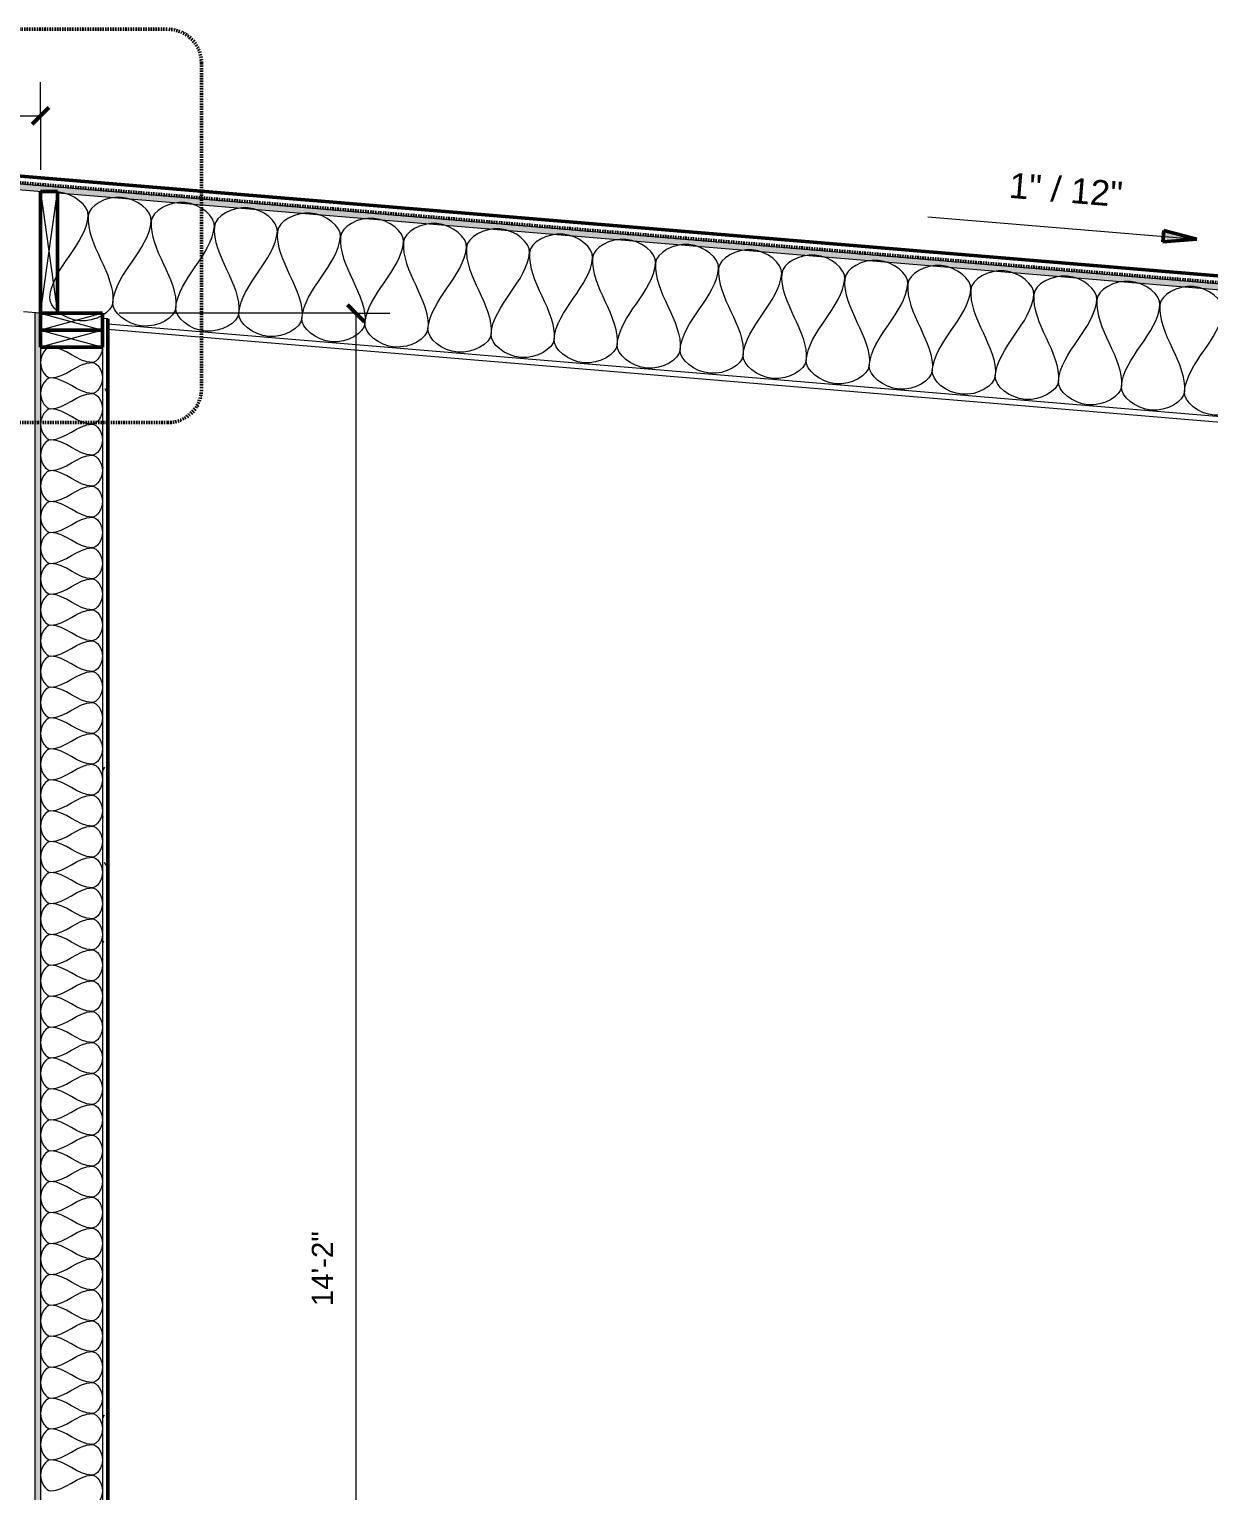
# Model space of a CAD drawing. Header units: inches. Extents: x 563 to 1007, y -36 to 204.
# Drawn here: x 718.3 to 823.1, y 65.2 to 195.3 of the extents above; entities that cross this region are included whole.
import ezdxf

# ---------------------------------------------------------------- set-up
doc = ezdxf.new("R2010")
doc.units = ezdxf.units.IN
doc.header["$MEASUREMENT"] = 0
doc.linetypes.add('Hidden 1_8_', pattern=[0.1875, 0.125, -0.0625])
for name, color, linetype, lineweight in [('A-ANNO-DIMS', 211, 'Continuous', 13), ('A-ANNO-DIMS-24', 211, 'Continuous', 13), ('A-DETL', 90, 'Continuous', 13), ('A-DETL-GENF', 92, 'Continuous', 18), ('A-ROOF', 132, 'Continuous', 18), ('A-WALL', 113, 'Continuous', 18), ('A-WALL-PATT', 111, 'Continuous', 50), ('G-ANNO-DIMS', 111, 'Continuous', 13)]:
    doc.layers.add(name, color=color, linetype=linetype, lineweight=lineweight)
doc.styles.add('Arial', font='arial.ttf', dxfattribs={"height": 1.875})
doc.styles.add('Arial_1', font='arial.ttf', dxfattribs={"height": 2.25})
doc.dimstyles.new('Linear_w__Centerline', dxfattribs={"dimscale": 12, "dimtxt": 1.912986, "dimasz": 0.125, "dimexe": 0.25, "dimexo": 0.125, "dimgap": 0.125, "dimtad": 1, "dimdec": 4, "dimrnd": 0.0625, "dimzin": 3, "dimdsep": 46, "dimlunit": 4, "dimtxsty": 'Arial', "dimblk1": 'OBLIQUE', "dimblk2": 'OBLIQUE', "dimsah": 1, "dimcen": 0.09, "dimazin": 0, "dimtfac": 1, "dimtdec": 4, "dimtix": 1, "dimtmove": 0, "dimatfit": 3, "dimfxl": 1, "dimtvp": 1, "dimfrac": 2, "dimtolj": 1, "dimtzin": 0, "dimarcsym": 2})

# ---------------------------------------------------------------- blocks, each defined once
blk = doc.blocks.new('DIMBLOCK1-BUILDING SECTION')
at = {"layer": 'A-ANNO-DIMS-24', "lineweight": 50}
for p, q in [((747.31, 170), (746.56, 170.75)), ((747.31, 170), (748.06, 169.25)), ((747.31, 0), (746.56, 0.75)), ((747.31, 0), (748.06, -0.75))]:
    blk.add_line(p, q, dxfattribs=at)
at = {"layer": 'A-ANNO-DIMS-24'}
for p, q in [((747.31, 170), (726.25, 170)), ((747.31, 170), (747.31, 0)), ((747.31, 170), (750.31, 170)), ((747.31, 0), (746.87, 0)), ((747.31, 0), (750.31, 0))]:
    blk.add_line(p, q, dxfattribs=at)
at = {"layer": 'A-ANNO-DIMS-24', "color": 0, "insert": (743.38, 81.67), "char_height": 1.875, "width": 7.9816, "attachment_point": 1, "rotation": 90, "line_spacing_factor": 0.941778, "style": 'Arial'}
blk.add_mtext('14\'-2"', dxfattribs=at)
blk = doc.blocks.new('_Oblique')
at = {"color": 0, "linetype": 'ByBlock', "lineweight": -2}
blk.add_line((-0.5, -0.5), (0.5, 0.5), dxfattribs=at)
blk = doc.blocks.new('DIMBLOCK5-BUILDING SECTION')
at = {"layer": 'A-ANNO-DIMS-24'}
for p, q in [((701.95, 187.57), (701.95, 190.57)), ((719.25, 187.57), (719.25, 190.57)), ((701.95, 187.57), (719.25, 187.57)), ((701.95, 187.57), (701.95, 183.77)), ((719.25, 187.57), (719.25, 182.77))]:
    blk.add_line(p, q, dxfattribs=at)
at = {"layer": 'A-ANNO-DIMS-24', "lineweight": 50}
for p, q in [((701.95, 187.57), (701.2, 186.82)), ((701.95, 187.57), (702.7, 188.32)), ((719.25, 187.57), (718.5, 186.82)), ((719.25, 187.57), (720, 188.32))]:
    blk.add_line(p, q, dxfattribs=at)
at = {"layer": 'A-ANNO-DIMS-24', "color": 0, "insert": (704.85, 191.5), "char_height": 1.875, "width": 13.8088, "attachment_point": 1, "line_spacing_factor": 0.941778, "style": 'Arial'}
blk.add_mtext('18" EAVE', dxfattribs=at)

msp = doc.modelspace()

# ---------------------------------------------------------------- hatches: boundary and pattern name
at = {"layer": 'A-DETL-GENF', "lineweight": 13}
h = msp.add_hatch(dxfattribs=at)
h.set_pattern_fill('FP_6', color=9, style=0, pattern_type=2)
h.set_pattern_definition([(0, (791.184, 88.771), (0, 2), []), (315, (791.184, 88.771), (1.999698, 0), [2.828, -2.828]), (45, (791.184, 88.771), (1.999698, 0), [2.828, -2.828])])
h.paths.add_polyline_path([(906.03666, 165.26545), (906.07818, 165.76372), (701.24371, 182.83326), (701.20219, 182.33499), (830.96457, 171.52146)])
at = {"layer": 'A-WALL-PATT', "lineweight": 13}
h = msp.add_hatch(dxfattribs=at)
h.set_pattern_fill('FP_1', color=256, style=0, pattern_type=2)
h.set_pattern_definition([(0, (791.184, 88.771), (0, 0.66638), []), (315, (791.184, 88.771), (0.6663774, 0), [0.94241, -0.94241]), (45, (791.184, 88.771), (0.6663774, 0), [0.94241, -0.94241])])
h.paths.add_polyline_path([(719.25409, 6), (719.25409, 170), (718.75409, 170.04167), (718.75409, 6)])
h = msp.add_hatch(dxfattribs=at)
h.set_pattern_fill('FP_2', color=256, style=0, pattern_type=2)
h.set_pattern_definition([(0, (791.184, 88.771), (7.68, 1.92), [0.3168, -5.443, 0.3168, -5.443, -30.72]), (0, (791.184, 88.771), (7.68, 1.92), [-11.52, 0.3168, -11.203, 0.3168, -5.443, -13.44]), (0, (791.184, 88.771), (7.68, 1.92), [-28.8, 0.3168, -3.523, 0.3168, -9.283]), (120, (794.064, 89.731), (-5.50277, 5.691075), [0.3168, -5.443, 0.3168, -5.443, -30.72]), (120, (794.064, 89.731), (-5.50277, 5.691075), [-11.52, 0.3168, -11.203, 0.3168, -5.443, -13.44]), (120, (794.064, 89.731), (-5.50277, 5.691075), [-28.8, 0.3168, -3.523, 0.3168, -9.283]), (240, (795.024, 93.571), (-2.17723, -7.611075), [0.3168, -5.443, 0.3168, -5.443, -30.72]), (240, (795.024, 93.571), (-2.17723, -7.611075), [-11.52, 0.3168, -11.203, 0.3168, -5.443, -13.44]), (240, (795.024, 93.571), (-2.17723, -7.611075), [-28.8, 0.3168, -3.523, 0.3168, -9.283])])
h.paths.add_polyline_path([(725.25409, 6), (725.25409, 169.5), (724.75409, 169.54167), (724.75409, 6)])
at = {"layer": 'G-ANNO-DIMS', "lineweight": 50}
msp.add_hatch(color=256, dxfattribs=at).paths.add_polyline_path([(822.09132, 176.60042), (819.14337, 177.34986), (819.05999, 176.34927)])

# ---------------------------------------------------------------- linework, layer by layer
at = {"layer": 'A-DETL', "linetype": 'Hidden 1_8_', "lineweight": 50}
for p, q in [((699.57047, 195.2695), (730.57047, 195.2695)), ((733.57047, 192.2695), (733.57047, 163.2695)), ((701.25409, 182.95783), (902.35143, 166.19972)), ((730.57047, 160.2695), (699.57047, 160.2695))]:
    msp.add_line(p, q, dxfattribs=at)
at = {"layer": 'A-DETL', "lineweight": 18}
for p, q in [((701.20219, 182.33499), (906.03666, 165.26545)), ((906.07818, 165.76372), (701.24371, 182.83326)), ((881.75409, 156), (725.25409, 169.04167)), ((881.71257, 155.50173), (725.21257, 168.54339))]:
    msp.add_line(p, q, dxfattribs=at)
at = {"layer": 'A-DETL', "lineweight": 50}
for p, q in [((720.75409, 180.83066), (719.25409, 180.83066)), ((719.25409, 180.83066), (719.25409, 170)), ((720.75409, 170), (720.75409, 180.83066)), ((724.75409, 170), (719.25409, 170)), ((719.25409, 170), (719.25409, 168.5)), ((724.75409, 168.5), (724.75409, 170)), ((724.75409, 168.5), (719.25409, 168.5)), ((719.25409, 168.5), (719.25409, 167)), ((724.75409, 167), (724.75409, 168.5)), ((719.25409, 167), (724.75409, 167))]:
    msp.add_line(p, q, dxfattribs=at)
at = {"layer": 'A-DETL'}
for p, q in [((719.25409, 170), (720.75409, 180.83066)), ((719.25409, 180.83066), (720.75409, 170)), ((719.25409, 170), (724.75409, 168.5)), ((724.75409, 170), (719.25409, 168.5)), ((719.25409, 168.5), (724.75409, 167)), ((724.75409, 168.5), (719.25409, 167))]:
    msp.add_line(p, q, dxfattribs=at)
at = {"layer": 'A-DETL', "linetype": 'Hidden 1_8_', "lineweight": 50}
for centre, start, end in [((730.57047, 192.2695), 360, 90), ((730.57047, 163.2695), 270, 0)]:
    msp.add_arc(centre, 3, start, end, dxfattribs=at)
at = {"layer": 'A-DETL'}
for points in [[(723.50398, 178.67834), (723.57739, 179.55917), (722.17816, 180.67032), (720.85691, 180.78043)], [(729.10955, 178.21121), (729.18296, 179.09204), (726.54479, 181.30099), (723.57739, 179.55917), (723.50398, 178.67834)], [(734.71512, 177.74408), (734.78853, 178.62491), (732.15036, 180.83386), (729.18296, 179.09204), (729.10955, 178.21121)], [(740.32069, 177.27695), (740.3941, 178.15778), (737.75593, 180.36673), (734.78853, 178.62491), (734.71512, 177.74408)], [(720.07836, 171.43781), (720.29236, 174.00585), (723.28998, 176.1103), (723.50398, 178.67834)], [(723.50398, 178.67834), (723.28998, 176.1103), (725.89793, 173.53872), (725.68393, 170.97068)], [(725.68393, 170.97068), (725.89793, 173.53872), (728.89555, 175.64317), (729.10955, 178.21121)], [(729.10955, 178.21121), (728.89555, 175.64317), (731.5035, 173.07159), (731.2895, 170.50355)], [(745.92626, 176.80981), (745.99967, 177.69064), (743.3615, 179.8996), (740.3941, 178.15778), (740.32069, 177.27695)], [(751.53183, 176.34268), (751.60524, 177.22351), (748.96707, 179.43247), (745.99967, 177.69064), (745.92626, 176.80981)], [(731.2895, 170.50355), (731.5035, 173.07159), (734.50112, 175.17604), (734.71512, 177.74408)], [(734.71512, 177.74408), (734.50112, 175.17604), (737.10907, 172.60446), (736.89507, 170.03642)], [(736.89507, 170.03642), (737.10907, 172.60446), (740.10669, 174.70891), (740.32069, 177.27695)], [(740.32069, 177.27695), (740.10669, 174.70891), (742.71464, 172.13733), (742.50064, 169.56929)], [(757.1374, 175.87555), (757.21081, 176.75638), (754.57264, 178.96533), (751.60524, 177.22351), (751.53183, 176.34268)], [(762.74297, 175.40842), (762.81638, 176.28925), (760.17821, 178.4982), (757.21081, 176.75638), (757.1374, 175.87555)], [(768.34854, 174.94129), (768.42195, 175.82212), (765.78378, 178.03107), (762.81638, 176.28925), (762.74297, 175.40842)], [(742.50064, 169.56929), (742.71464, 172.13733), (745.71226, 174.24178), (745.92626, 176.80981)], [(745.92626, 176.80981), (745.71226, 174.24178), (748.32021, 171.6702), (748.10621, 169.10216)], [(748.10621, 169.10216), (748.32021, 171.6702), (751.31783, 173.77464), (751.53183, 176.34268)], [(751.53183, 176.34268), (751.31783, 173.77464), (753.92578, 171.20306), (753.71178, 168.63503)], [(753.71178, 168.63503), (753.92578, 171.20306), (756.9234, 173.30751), (757.1374, 175.87555)], [(757.1374, 175.87555), (756.9234, 173.30751), (759.53135, 170.73593), (759.31735, 168.16789)], [(773.95411, 174.47416), (774.02752, 175.35499), (771.38935, 177.56394), (768.42195, 175.82212), (768.34854, 174.94129)], [(779.55968, 174.00703), (779.63309, 174.88786), (776.99492, 177.09681), (774.02752, 175.35499), (773.95411, 174.47416)], [(785.16525, 173.5399), (785.23866, 174.42073), (782.60049, 176.62968), (779.63309, 174.88786), (779.55968, 174.00703)], [(759.31735, 168.16789), (759.53135, 170.73593), (762.52897, 172.84038), (762.74297, 175.40842)], [(762.74297, 175.40842), (762.52897, 172.84038), (765.13692, 170.2688), (764.92292, 167.70076)], [(764.92292, 167.70076), (765.13692, 170.2688), (768.13454, 172.37325), (768.34854, 174.94129)], [(768.34854, 174.94129), (768.13454, 172.37325), (770.74249, 169.80167), (770.52849, 167.23363)], [(770.52849, 167.23363), (770.74249, 169.80167), (773.74011, 171.90612), (773.95411, 174.47416)], [(773.95411, 174.47416), (773.74011, 171.90612), (776.34806, 169.33454), (776.13406, 166.7665)], [(790.77082, 173.07277), (790.84423, 173.9536), (788.20606, 176.16255), (785.23866, 174.42073), (785.16525, 173.5399)], [(796.37639, 172.60564), (796.4498, 173.48647), (793.81163, 175.69542), (790.84423, 173.9536), (790.77082, 173.07277)], [(801.98196, 172.13851), (802.05537, 173.01934), (799.4172, 175.22829), (796.4498, 173.48647), (796.37639, 172.60564)], [(776.13406, 166.7665), (776.34806, 169.33454), (779.34568, 171.43899), (779.55968, 174.00703)], [(779.55968, 174.00703), (779.34568, 171.43899), (781.95363, 168.86741), (781.73963, 166.29937)], [(781.73963, 166.29937), (781.95363, 168.86741), (784.95125, 170.97186), (785.16525, 173.5399)], [(785.16525, 173.5399), (784.95125, 170.97186), (787.5592, 168.40028), (787.3452, 165.83224)], [(787.3452, 165.83224), (787.5592, 168.40028), (790.55682, 170.50473), (790.77082, 173.07277)], [(790.77082, 173.07277), (790.55682, 170.50473), (793.16477, 167.93315), (792.95077, 165.36511)], [(807.58753, 171.67138), (807.66094, 172.55221), (805.02277, 174.76116), (802.05537, 173.01934), (801.98196, 172.13851)], [(813.1931, 171.20424), (813.26651, 172.08508), (810.62834, 174.29403), (807.66094, 172.55221), (807.58753, 171.67138)], [(818.79867, 170.73711), (818.87208, 171.61794), (816.23391, 173.8269), (813.26651, 172.08508), (813.1931, 171.20424)], [(792.95077, 165.36511), (793.16477, 167.93315), (796.16239, 170.0376), (796.37639, 172.60564)], [(796.37639, 172.60564), (796.16239, 170.0376), (798.77034, 167.46602), (798.55634, 164.89798)], [(798.55634, 164.89798), (798.77034, 167.46602), (801.76796, 169.57047), (801.98196, 172.13851)], [(801.98196, 172.13851), (801.76796, 169.57047), (804.37591, 166.99889), (804.16191, 164.43085)], [(804.16191, 164.43085), (804.37591, 166.99889), (807.37353, 169.10334), (807.58753, 171.67138)], [(807.58753, 171.67138), (807.37353, 169.10334), (809.98148, 166.53176), (809.76748, 163.96372)], [(824.40424, 170.26998), (824.47765, 171.15081), (821.83948, 173.35976), (818.87208, 171.61794), (818.79867, 170.73711)], [(725.68393, 170.97068), (725.61053, 170.08985), (722.64313, 168.34803), (720.00496, 170.55698), (720.07836, 171.43781)], [(731.2895, 170.50355), (731.2161, 169.62272), (728.2487, 167.8809), (725.61053, 170.08985), (725.68393, 170.97068)], [(736.89507, 170.03642), (736.82167, 169.15559), (733.85427, 167.41377), (731.2161, 169.62272), (731.2895, 170.50355)], [(809.76748, 163.96372), (809.98148, 166.53176), (812.9791, 168.63621), (813.1931, 171.20424)], [(813.1931, 171.20424), (812.9791, 168.63621), (815.58705, 166.06463), (815.37305, 163.49659)], [(815.37305, 163.49659), (815.58705, 166.06463), (818.58467, 168.16907), (818.79867, 170.73711)], [(818.79867, 170.73711), (818.58467, 168.16907), (821.19262, 165.59749), (820.97862, 163.02946)], [(742.50064, 169.56929), (742.42724, 168.68846), (739.45984, 166.94664), (736.82167, 169.15559), (736.89507, 170.03642)], [(748.10621, 169.10216), (748.03281, 168.22133), (745.06541, 166.47951), (742.42724, 168.68846), (742.50064, 169.56929)], [(753.71178, 168.63503), (753.63838, 167.75419), (750.67098, 166.01237), (748.03281, 168.22133), (748.10621, 169.10216)], [(820.97862, 163.02946), (821.19262, 165.59749), (824.19024, 167.70194), (824.40424, 170.26998)], [(759.31735, 168.16789), (759.24395, 167.28706), (756.27655, 165.54524), (753.63838, 167.75419), (753.71178, 168.63503)], [(764.92292, 167.70076), (764.84952, 166.81993), (761.88212, 165.07811), (759.24395, 167.28706), (759.31735, 168.16789)], [(720.17076, 167), (719.73864, 167), (718.76955, 165.625), (719.73864, 164.25), (720.17076, 164.25)], [(723.83742, 165.625), (722.57759, 165.625), (721.4306, 167), (720.17076, 167)], [(724.75409, 167), (724.75409, 166.35182), (724.26955, 165.625), (723.83742, 165.625)], [(770.52849, 167.23363), (770.45509, 166.3528), (767.48768, 164.61098), (764.84952, 166.81993), (764.92292, 167.70076)], [(776.13406, 166.7665), (776.06066, 165.88567), (773.09325, 164.14385), (770.45509, 166.3528), (770.52849, 167.23363)], [(781.73963, 166.29937), (781.66623, 165.41854), (778.69882, 163.67672), (776.06066, 165.88567), (776.13406, 166.7665)], [(720.17076, 164.25), (721.4306, 164.25), (722.57759, 165.625), (723.83742, 165.625)], [(723.83742, 165.625), (724.26955, 165.625), (725.23864, 164.25), (724.26955, 162.875), (723.83742, 162.875)], [(787.3452, 165.83224), (787.2718, 164.95141), (784.30439, 163.20959), (781.66623, 165.41854), (781.73963, 166.29937)], [(792.95077, 165.36511), (792.87736, 164.48428), (789.90996, 162.74246), (787.2718, 164.95141), (787.3452, 165.83224)], [(798.55634, 164.89798), (798.48293, 164.01715), (795.51553, 162.27533), (792.87736, 164.48428), (792.95077, 165.36511)], [(720.17076, 164.25), (719.73864, 164.25), (718.76955, 162.875), (719.73864, 161.5), (720.17076, 161.5)], [(723.83742, 162.875), (722.57759, 162.875), (721.4306, 164.25), (720.17076, 164.25)], [(804.16191, 164.43085), (804.0885, 163.55002), (801.1211, 161.8082), (798.48293, 164.01715), (798.55634, 164.89798)], [(809.76748, 163.96372), (809.69407, 163.08289), (806.72667, 161.34107), (804.0885, 163.55002), (804.16191, 164.43085)], [(815.37305, 163.49659), (815.29964, 162.61576), (812.33224, 160.87394), (809.69407, 163.08289), (809.76748, 163.96372)], [(720.17076, 161.5), (721.4306, 161.5), (722.57759, 162.875), (723.83742, 162.875)], [(723.83742, 162.875), (724.26955, 162.875), (725.23864, 161.5), (724.26955, 160.125), (723.83742, 160.125)], [(820.97862, 163.02946), (820.90521, 162.14863), (817.93781, 160.4068), (815.29964, 162.61576), (815.37305, 163.49659)], [(826.58419, 162.56232), (826.51078, 161.68149), (823.54338, 159.93967), (820.90521, 162.14863), (820.97862, 163.02946)], [(720.17076, 161.5), (719.73864, 161.5), (718.76955, 160.125), (719.73864, 158.75), (720.17076, 158.75)], [(723.83742, 160.125), (722.57759, 160.125), (721.4306, 161.5), (720.17076, 161.5)], [(720.17076, 158.75), (721.4306, 158.75), (722.57759, 160.125), (723.83742, 160.125)], [(723.83742, 160.125), (724.26955, 160.125), (725.23864, 158.75), (724.26955, 157.375), (723.83742, 157.375)], [(720.17076, 158.75), (719.73864, 158.75), (718.76955, 157.375), (719.73864, 156), (720.17076, 156)], [(723.83742, 157.375), (722.57759, 157.375), (721.4306, 158.75), (720.17076, 158.75)], [(720.17076, 156), (721.4306, 156), (722.57759, 157.375), (723.83742, 157.375)], [(723.83742, 157.375), (724.26955, 157.375), (725.23864, 156), (724.26955, 154.625), (723.83742, 154.625)], [(720.17076, 156), (719.73864, 156), (718.76955, 154.625), (719.73864, 153.25), (720.17076, 153.25)], [(723.83742, 154.625), (722.57759, 154.625), (721.4306, 156), (720.17076, 156)], [(720.17076, 153.25), (721.4306, 153.25), (722.57759, 154.625), (723.83742, 154.625)], [(723.83742, 154.625), (724.26955, 154.625), (725.23864, 153.25), (724.26955, 151.875), (723.83742, 151.875)], [(720.17076, 153.25), (719.73864, 153.25), (718.76955, 151.875), (719.73864, 150.5), (720.17076, 150.5)], [(723.83742, 151.875), (722.57759, 151.875), (721.4306, 153.25), (720.17076, 153.25)], [(720.17076, 150.5), (721.4306, 150.5), (722.57759, 151.875), (723.83742, 151.875)], [(723.83742, 151.875), (724.26955, 151.875), (725.23864, 150.5), (724.26955, 149.125), (723.83742, 149.125)], [(720.17076, 150.5), (719.73864, 150.5), (718.76955, 149.125), (719.73864, 147.75), (720.17076, 147.75)], [(723.83742, 149.125), (722.57759, 149.125), (721.4306, 150.5), (720.17076, 150.5)], [(720.17076, 147.75), (721.4306, 147.75), (722.57759, 149.125), (723.83742, 149.125)], [(723.83742, 149.125), (724.26955, 149.125), (725.23864, 147.75), (724.26955, 146.375), (723.83742, 146.375)], [(720.17076, 147.75), (719.73864, 147.75), (718.76955, 146.375), (719.73864, 145), (720.17076, 145)], [(723.83742, 146.375), (722.57759, 146.375), (721.4306, 147.75), (720.17076, 147.75)], [(720.17076, 145), (721.4306, 145), (722.57759, 146.375), (723.83742, 146.375)], [(723.83742, 146.375), (724.26955, 146.375), (725.23864, 145), (724.26955, 143.625), (723.83742, 143.625)], [(720.17076, 145), (719.73864, 145), (718.76955, 143.625), (719.73864, 142.25), (720.17076, 142.25)], [(723.83742, 143.625), (722.57759, 143.625), (721.4306, 145), (720.17076, 145)], [(720.17076, 142.25), (721.4306, 142.25), (722.57759, 143.625), (723.83742, 143.625)], [(723.83742, 143.625), (724.26955, 143.625), (725.23864, 142.25), (724.26955, 140.875), (723.83742, 140.875)], [(720.17076, 142.25), (719.73864, 142.25), (718.76955, 140.875), (719.73864, 139.5), (720.17076, 139.5)], [(723.83742, 140.875), (722.57759, 140.875), (721.4306, 142.25), (720.17076, 142.25)], [(720.17076, 139.5), (721.4306, 139.5), (722.57759, 140.875), (723.83742, 140.875)], [(723.83742, 140.875), (724.26955, 140.875), (725.23864, 139.5), (724.26955, 138.125), (723.83742, 138.125)], [(720.17076, 139.5), (719.73864, 139.5), (718.76955, 138.125), (719.73864, 136.75), (720.17076, 136.75)], [(723.83742, 138.125), (722.57759, 138.125), (721.4306, 139.5), (720.17076, 139.5)], [(720.17076, 136.75), (721.4306, 136.75), (722.57759, 138.125), (723.83742, 138.125)], [(723.83742, 138.125), (724.26955, 138.125), (725.23864, 136.75), (724.26955, 135.375), (723.83742, 135.375)], [(720.17076, 136.75), (719.73864, 136.75), (718.76955, 135.375), (719.73864, 134), (720.17076, 134)], [(723.83742, 135.375), (722.57759, 135.375), (721.4306, 136.75), (720.17076, 136.75)], [(720.17076, 134), (721.4306, 134), (722.57759, 135.375), (723.83742, 135.375)], [(723.83742, 135.375), (724.26955, 135.375), (725.23864, 134), (724.26955, 132.625), (723.83742, 132.625)], [(720.17076, 134), (719.73864, 134), (718.76955, 132.625), (719.73864, 131.25), (720.17076, 131.25)], [(723.83742, 132.625), (722.57759, 132.625), (721.4306, 134), (720.17076, 134)], [(720.17076, 131.25), (721.4306, 131.25), (722.57759, 132.625), (723.83742, 132.625)], [(723.83742, 132.625), (724.26955, 132.625), (725.23864, 131.25), (724.26955, 129.875), (723.83742, 129.875)], [(720.17076, 131.25), (719.73864, 131.25), (718.76955, 129.875), (719.73864, 128.5), (720.17076, 128.5)], [(723.83742, 129.875), (722.57759, 129.875), (721.4306, 131.25), (720.17076, 131.25)], [(720.17076, 128.5), (721.4306, 128.5), (722.57759, 129.875), (723.83742, 129.875)], [(723.83742, 129.875), (724.26955, 129.875), (725.23864, 128.5), (724.26955, 127.125), (723.83742, 127.125)], [(720.17076, 128.5), (719.73864, 128.5), (718.76955, 127.125), (719.73864, 125.75), (720.17076, 125.75)], [(723.83742, 127.125), (722.57759, 127.125), (721.4306, 128.5), (720.17076, 128.5)], [(720.17076, 125.75), (721.4306, 125.75), (722.57759, 127.125), (723.83742, 127.125)], [(723.83742, 127.125), (724.26955, 127.125), (725.23864, 125.75), (724.26955, 124.375), (723.83742, 124.375)], [(720.17076, 125.75), (719.73864, 125.75), (718.76955, 124.375), (719.73864, 123), (720.17076, 123)], [(723.83742, 124.375), (722.57759, 124.375), (721.4306, 125.75), (720.17076, 125.75)], [(720.17076, 123), (721.4306, 123), (722.57759, 124.375), (723.83742, 124.375)], [(723.83742, 124.375), (724.26955, 124.375), (725.23864, 123), (724.26955, 121.625), (723.83742, 121.625)], [(720.17076, 123), (719.73864, 123), (718.76955, 121.625), (719.73864, 120.25), (720.17076, 120.25)], [(723.83742, 121.625), (722.57759, 121.625), (721.4306, 123), (720.17076, 123)], [(720.17076, 120.25), (721.4306, 120.25), (722.57759, 121.625), (723.83742, 121.625)], [(723.83742, 121.625), (724.26955, 121.625), (725.23864, 120.25), (724.26955, 118.875), (723.83742, 118.875)], [(720.17076, 120.25), (719.73864, 120.25), (718.76955, 118.875), (719.73864, 117.5), (720.17076, 117.5)], [(723.83742, 118.875), (722.57759, 118.875), (721.4306, 120.25), (720.17076, 120.25)], [(720.17076, 117.5), (721.4306, 117.5), (722.57759, 118.875), (723.83742, 118.875)], [(723.83742, 118.875), (724.26955, 118.875), (725.23864, 117.5), (724.26955, 116.125), (723.83742, 116.125)], [(720.17076, 117.5), (719.73864, 117.5), (718.76955, 116.125), (719.73864, 114.75), (720.17076, 114.75)], [(723.83742, 116.125), (722.57759, 116.125), (721.4306, 117.5), (720.17076, 117.5)], [(720.17076, 114.75), (721.4306, 114.75), (722.57759, 116.125), (723.83742, 116.125)], [(723.83742, 116.125), (724.26955, 116.125), (725.23864, 114.75), (724.26955, 113.375), (723.83742, 113.375)], [(720.17076, 114.75), (719.73864, 114.75), (718.76955, 113.375), (719.73864, 112), (720.17076, 112)], [(723.83742, 113.375), (722.57759, 113.375), (721.4306, 114.75), (720.17076, 114.75)], [(720.17076, 112), (721.4306, 112), (722.57759, 113.375), (723.83742, 113.375)], [(723.83742, 113.375), (724.26955, 113.375), (725.23864, 112), (724.26955, 110.625), (723.83742, 110.625)], [(720.17076, 112), (719.73864, 112), (718.76955, 110.625), (719.73864, 109.25), (720.17076, 109.25)], [(723.83742, 110.625), (722.57759, 110.625), (721.4306, 112), (720.17076, 112)], [(720.17076, 109.25), (721.4306, 109.25), (722.57759, 110.625), (723.83742, 110.625)], [(723.83742, 110.625), (724.26955, 110.625), (725.23864, 109.25), (724.26955, 107.875), (723.83742, 107.875)], [(720.17076, 109.25), (719.73864, 109.25), (718.76955, 107.875), (719.73864, 106.5), (720.17076, 106.5)], [(723.83742, 107.875), (722.57759, 107.875), (721.4306, 109.25), (720.17076, 109.25)], [(720.17076, 106.5), (721.4306, 106.5), (722.57759, 107.875), (723.83742, 107.875)], [(723.83742, 107.875), (724.26955, 107.875), (725.23864, 106.5), (724.26955, 105.125), (723.83742, 105.125)], [(720.17076, 106.5), (719.73864, 106.5), (718.76955, 105.125), (719.73864, 103.75), (720.17076, 103.75)], [(723.83742, 105.125), (722.57759, 105.125), (721.4306, 106.5), (720.17076, 106.5)], [(720.17076, 103.75), (721.4306, 103.75), (722.57759, 105.125), (723.83742, 105.125)], [(723.83742, 105.125), (724.26955, 105.125), (725.23864, 103.75), (724.26955, 102.375), (723.83742, 102.375)], [(720.17076, 103.75), (719.73864, 103.75), (718.76955, 102.375), (719.73864, 101), (720.17076, 101)], [(723.83742, 102.375), (722.57759, 102.375), (721.4306, 103.75), (720.17076, 103.75)], [(720.17076, 101), (721.4306, 101), (722.57759, 102.375), (723.83742, 102.375)], [(723.83742, 102.375), (724.26955, 102.375), (725.23864, 101), (724.26955, 99.625), (723.83742, 99.625)], [(720.17076, 101), (719.73864, 101), (718.76955, 99.625), (719.73864, 98.25), (720.17076, 98.25)], [(723.83742, 99.625), (722.57759, 99.625), (721.4306, 101), (720.17076, 101)], [(720.17076, 98.25), (721.4306, 98.25), (722.57759, 99.625), (723.83742, 99.625)], [(723.83742, 99.625), (724.26955, 99.625), (725.23864, 98.25), (724.26955, 96.875), (723.83742, 96.875)], [(720.17076, 98.25), (719.73864, 98.25), (718.76955, 96.875), (719.73864, 95.5), (720.17076, 95.5)], [(723.83742, 96.875), (722.57759, 96.875), (721.4306, 98.25), (720.17076, 98.25)], [(720.17076, 95.5), (721.4306, 95.5), (722.57759, 96.875), (723.83742, 96.875)], [(723.83742, 96.875), (724.26955, 96.875), (725.23864, 95.5), (724.26955, 94.125), (723.83742, 94.125)], [(720.17076, 95.5), (719.73864, 95.5), (718.76955, 94.125), (719.73864, 92.75), (720.17076, 92.75)], [(723.83742, 94.125), (722.57759, 94.125), (721.4306, 95.5), (720.17076, 95.5)], [(720.17076, 92.75), (721.4306, 92.75), (722.57759, 94.125), (723.83742, 94.125)], [(723.83742, 94.125), (724.26955, 94.125), (725.23864, 92.75), (724.26955, 91.375), (723.83742, 91.375)], [(720.17076, 92.75), (719.73864, 92.75), (718.76955, 91.375), (719.73864, 90), (720.17076, 90)], [(723.83742, 91.375), (722.57759, 91.375), (721.4306, 92.75), (720.17076, 92.75)], [(720.17076, 90), (721.4306, 90), (722.57759, 91.375), (723.83742, 91.375)], [(723.83742, 91.375), (724.26955, 91.375), (725.23864, 90), (724.26955, 88.625), (723.83742, 88.625)], [(720.17076, 90), (719.73864, 90), (718.76955, 88.625), (719.73864, 87.25), (720.17076, 87.25)], [(723.83742, 88.625), (722.57759, 88.625), (721.4306, 90), (720.17076, 90)], [(720.17076, 87.25), (721.4306, 87.25), (722.57759, 88.625), (723.83742, 88.625)], [(723.83742, 88.625), (724.26955, 88.625), (725.23864, 87.25), (724.26955, 85.875), (723.83742, 85.875)], [(720.17076, 87.25), (719.73864, 87.25), (718.76955, 85.875), (719.73864, 84.5), (720.17076, 84.5)], [(723.83742, 85.875), (722.57759, 85.875), (721.4306, 87.25), (720.17076, 87.25)], [(720.17076, 84.5), (721.4306, 84.5), (722.57759, 85.875), (723.83742, 85.875)], [(723.83742, 85.875), (724.26955, 85.875), (725.23864, 84.5), (724.26955, 83.125), (723.83742, 83.125)], [(720.17076, 84.5), (719.73864, 84.5), (718.76955, 83.125), (719.73864, 81.75), (720.17076, 81.75)], [(723.83742, 83.125), (722.57759, 83.125), (721.4306, 84.5), (720.17076, 84.5)], [(720.17076, 81.75), (721.4306, 81.75), (722.57759, 83.125), (723.83742, 83.125)], [(723.83742, 83.125), (724.26955, 83.125), (725.23864, 81.75), (724.26955, 80.375), (723.83742, 80.375)], [(720.17076, 81.75), (719.73864, 81.75), (718.76955, 80.375), (719.73864, 79), (720.17076, 79)], [(723.83742, 80.375), (722.57759, 80.375), (721.4306, 81.75), (720.17076, 81.75)], [(720.17076, 79), (721.4306, 79), (722.57759, 80.375), (723.83742, 80.375)], [(723.83742, 80.375), (724.26955, 80.375), (725.23864, 79), (724.26955, 77.625), (723.83742, 77.625)], [(720.17076, 79), (719.73864, 79), (718.76955, 77.625), (719.73864, 76.25), (720.17076, 76.25)], [(723.83742, 77.625), (722.57759, 77.625), (721.4306, 79), (720.17076, 79)], [(720.17076, 76.25), (721.4306, 76.25), (722.57759, 77.625), (723.83742, 77.625)], [(723.83742, 77.625), (724.26955, 77.625), (725.23864, 76.25), (724.26955, 74.875), (723.83742, 74.875)], [(720.17076, 76.25), (719.73864, 76.25), (718.76955, 74.875), (719.73864, 73.5), (720.17076, 73.5)], [(723.83742, 74.875), (722.57759, 74.875), (721.4306, 76.25), (720.17076, 76.25)], [(720.17076, 73.5), (721.4306, 73.5), (722.57759, 74.875), (723.83742, 74.875)], [(723.83742, 74.875), (724.26955, 74.875), (725.23864, 73.5), (724.26955, 72.125), (723.83742, 72.125)], [(720.17076, 73.5), (719.73864, 73.5), (718.76955, 72.125), (719.73864, 70.75), (720.17076, 70.75)], [(723.83742, 72.125), (722.57759, 72.125), (721.4306, 73.5), (720.17076, 73.5)], [(720.17076, 70.75), (721.4306, 70.75), (722.57759, 72.125), (723.83742, 72.125)], [(723.83742, 72.125), (724.26955, 72.125), (725.23864, 70.75), (724.26955, 69.375), (723.83742, 69.375)], [(720.17076, 70.75), (719.73864, 70.75), (718.76955, 69.375), (719.73864, 68), (720.17076, 68)], [(723.83742, 69.375), (722.57759, 69.375), (721.4306, 70.75), (720.17076, 70.75)], [(720.17076, 68), (721.4306, 68), (722.57759, 69.375), (723.83742, 69.375)], [(723.83742, 69.375), (724.26955, 69.375), (725.23864, 68), (724.26955, 66.625), (723.83742, 66.625)], [(720.17076, 68), (719.73864, 68), (718.76955, 66.625), (719.73864, 65.25), (720.17076, 65.25)], [(723.83742, 66.625), (722.57759, 66.625), (721.4306, 68), (720.17076, 68)], [(720.17076, 65.25), (721.4306, 65.25), (722.57759, 66.625), (723.83742, 66.625)], [(723.83742, 66.625), (724.26955, 66.625), (725.23864, 65.25), (724.26955, 63.875), (723.83742, 63.875)]]:
    msp.add_open_spline(points, degree=3, dxfattribs=at)
at = {"layer": 'A-ROOF', "lineweight": 50}
msp.add_line((905.25409, 166.54159), (701.25409, 183.54159), dxfattribs=at)
at = {"layer": 'A-WALL'}
for p, q in [((719.25409, 170), (717.75409, 170.125)), ((718.75409, 170.04167), (718.75409, 6)), ((725.25409, 169.5), (724.75409, 169.54167)), ((719.25409, 167), (719.25409, 7.5)), ((724.75409, 167), (724.75409, 7.5))]:
    msp.add_line(p, q, dxfattribs=at)
at = {"layer": 'A-WALL', "lineweight": 50}
msp.add_line((725.25409, 6), (725.25409, 169.5), dxfattribs=at)
at = {"layer": 'G-ANNO-DIMS', "lineweight": 50}
for p, q in [((819.14337, 177.34986), (819.05999, 176.34927)), ((822.09132, 176.60042), (819.14337, 177.34986)), ((819.05999, 176.34927), (822.09132, 176.60042))]:
    msp.add_line(p, q, dxfattribs=at)

# ---------------------------------------------------------------- dimensions: what is measured, and where the dimension line sits
at = {"layer": 'A-ANNO-DIMS'}
dim = msp.add_linear_dim(base=(719.25409, 187.56731), p1=(701.95219, 182.27249), p2=(719.25409, 181.27249), text='18" EAVE', dimstyle='Linear_w__Centerline', override={"dimpost": '<>', "dimfxl": 17.330778}, dxfattribs=at)
dim.commit()
dim.dimension.update_dxf_attribs({"geometry": 'DIMBLOCK5-BUILDING SECTION', "text_midpoint": (710.60314, 190.02464)})
dim = msp.add_linear_dim(base=(747.31342, 0), p1=(724.75409, 170), p2=(748.37408, 0), angle=90, dimstyle='Linear_w__Centerline', override={"dimpost": '<>', "dimfxl": 171.633049}, dxfattribs=at)
dim.commit()
dim.dimension.update_dxf_attribs({"geometry": 'DIMBLOCK1-BUILDING SECTION', "text_midpoint": (744.87208, 85)})

# ---------------------------------------------------------------- next in the draw order: texts
at = {"layer": 'G-ANNO-DIMS', "insert": (805.49882, 182.52579), "char_height": 2.25, "width": 12.0654232, "attachment_point": 1, "rotation": 355.2363583, "line_spacing_factor": 0.941778, "style": 'Arial_1', "bg_fill": 3, "box_fill_scale": 1.25, "bg_fill_color": 256, "bg_fill_true_color": 13158600, "bg_fill_transparency": 0}
msp.add_mtext('1" / 12"', dxfattribs=at)

# ---------------------------------------------------------------- next in the draw order: linework, layer by layer
at = {"layer": 'G-ANNO-DIMS'}
msp.add_line((798.17422, 178.59352), (822.09132, 176.60042), dxfattribs=at)

doc.saveas('drawing.dxf')
